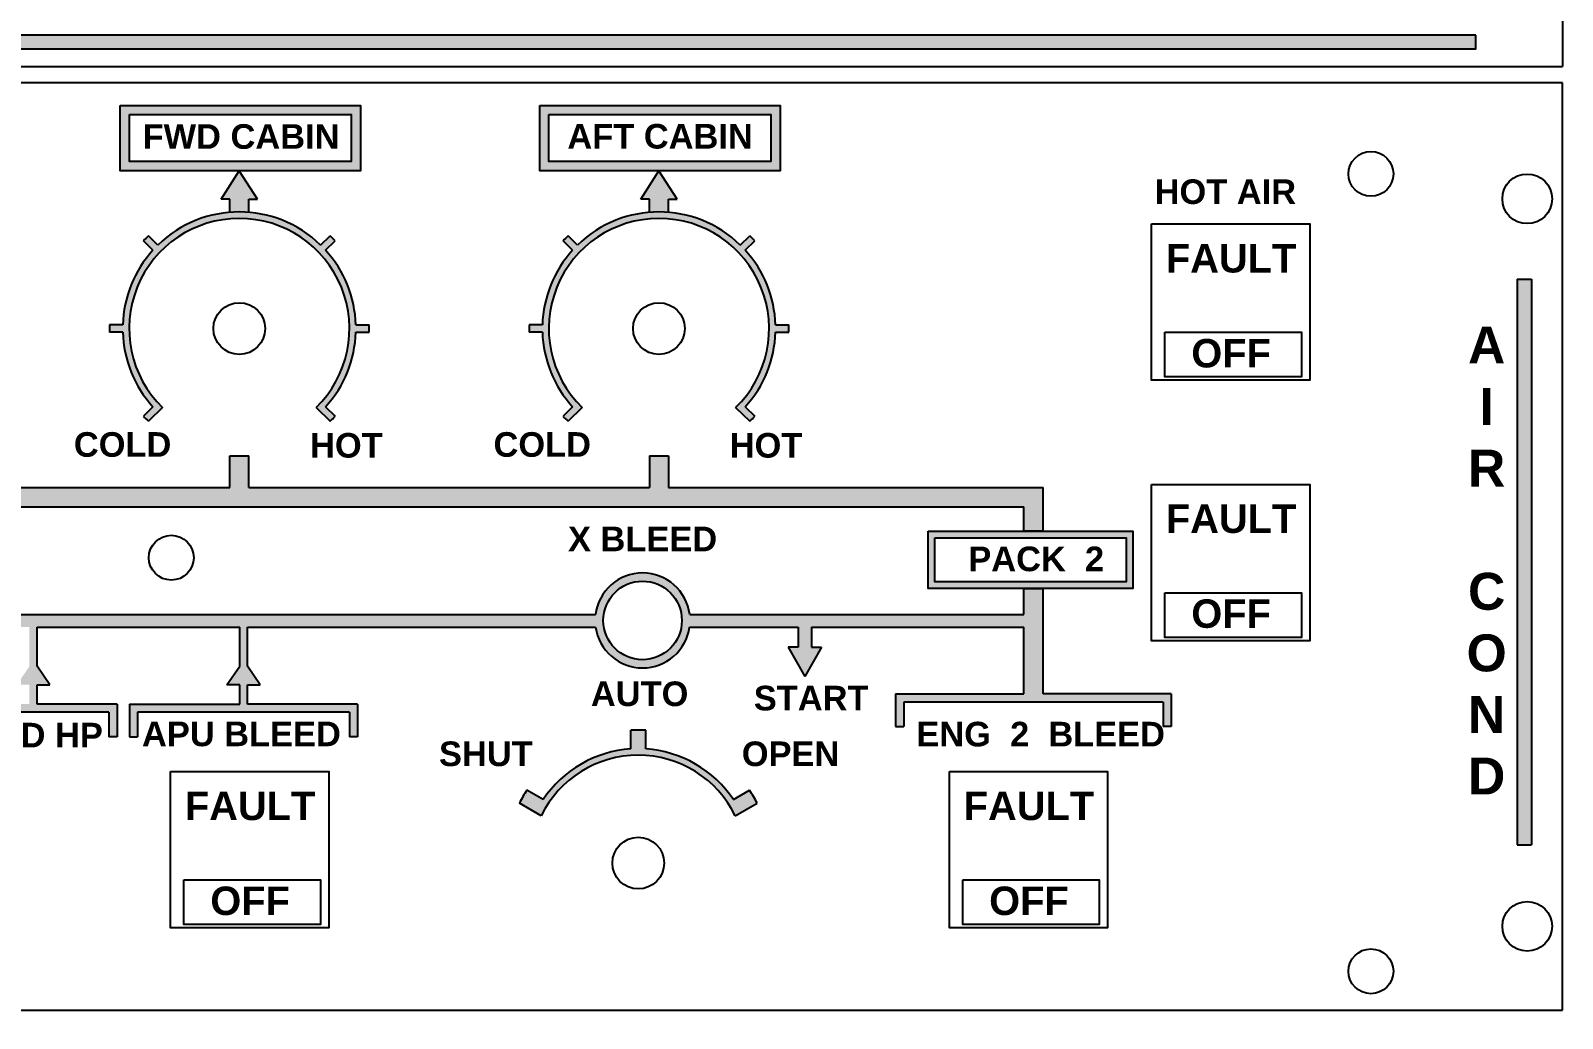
# Model space of a CAD drawing. Header units: millimetres. Extents: x -710 to 7903, y -55 to 3601.
# Drawn here: x 2500.8 to 2689, y 1489.8 to 1611.2 of the extents above; entities that cross this region are included whole.
import ezdxf

# ---------------------------------------------------------------- set-up
doc = ezdxf.new("R2010")
doc.units = ezdxf.units.MM
doc.styles.get("Standard").update_dxf_attribs({"font": 'sanss___.ttf'})

msp = doc.modelspace()

# ---------------------------------------------------------------- hatches: boundary and pattern name
for color, points in [(1, [(2678.401968460181, 1608.994911008851), (2678.40196846018, 1610.707891106145), (2373.794001208791, 1610.707891106145), (2373.794001208793, 1608.994911008851)]), (3, [(2526.459456768579, 1594.015791909177), (2526.451448473347, 1594.015791909177), (2524.229801623698, 1590.54644899995), (2525.286816224076, 1590.54644899995), (2525.286816224076, 1588.90327607696, -0.0408543410998294), (2527.624089017851, 1588.903276076959), (2527.624089017851, 1590.546448999949), (2528.681103618228, 1590.546448999949)]), (3, [(2578.023715258945, 1594.015791909177), (2578.015706963712, 1594.015791909177), (2575.794060114063, 1590.54644899995), (2576.851074714441, 1590.54644899995), (2576.851074714441, 1588.90327607696, -0.0408543410998294), (2579.188347508217, 1588.903276076959), (2579.188347508216, 1590.546448999949), (2580.245362108592, 1590.546448999949)]), (1, [(2540.775157653329, 1574.188474909668), (2542.40710977933, 1574.188474909668, 0.01366994145241809), (2542.40710977933, 1575.060870809629), (2540.775157653328, 1575.060870809629, 0.1786244482589817), (2537.059194936985, 1584.258201276639), (2538.233123053465, 1585.391850481154, 0.01366994145242201), (2537.627105939201, 1586.019399573648), (2536.453177822722, 1584.885750369133, 0.4066194555028602), (2516.457727419204, 1584.885750369133), (2515.283799302725, 1586.019399573648, 0.01366994145242454), (2514.677782188462, 1585.391850481154), (2515.851710304943, 1584.258201276639, 0.1786244482589866), (2512.135747588597, 1575.060870809629), (2510.503795462596, 1575.060870809629, 0.0136699414524182), (2510.503795462596, 1574.188474909668), (2512.135747588597, 1574.188474909668, 0.1786244482589722), (2515.851710304942, 1564.991144442659), (2514.677782188462, 1563.857495238143, 0.01366994145239961), (2515.283799302723, 1563.229946145649), (2517.028096717008, 1564.914394578549, -2.46560203281836), (2535.882808524918, 1564.914394578549), (2537.627105939203, 1563.229946145649, 0.01366994145240683), (2538.233123053466, 1563.857495238143), (2537.059194936985, 1564.991144442659, 0.1786244482589724)]), (1, [(2685.232837538529, 1580.708006603659), (2683.468665740029, 1580.708006603659), (2683.468665740028, 1511.149291739664), (2685.232837538527, 1511.149291739664)])]:
    msp.add_hatch(color=color).paths.add_polyline_path(points)
h = msp.add_hatch(color=1)
h.paths.add_polyline_path([(2541.357077680081, 1602.057614125088), (2511.811620969978, 1602.057614125088), (2511.811620969978, 1594.015791909177), (2526.451448473346, 1594.015791909177), (2526.455452620963, 1594.022044820679), (2526.459456768579, 1594.015791909177), (2541.357077680081, 1594.015791909177)])
h.paths.add_polyline_path([(2512.950303421359, 1595.154474360558), (2512.950303421359, 1600.918931673707), (2540.2183952287, 1600.918931673707), (2540.2183952287, 1595.154474360558)], flags=16)
h.paths.add_polyline_path([(2592.911607676456, 1602.057614125088), (2563.366150966353, 1602.057614125088), (2563.366150966353, 1594.015791909177), (2578.015706963712, 1594.015791909177), (2578.019711111329, 1594.022044820678), (2578.023715258945, 1594.015791909177), (2592.911607676456, 1594.015791909177)])
h.paths.add_polyline_path([(2564.504833417735, 1595.154474360558), (2564.504833417734, 1600.918931673707), (2591.772925225075, 1600.918931673707), (2591.772925225074, 1595.154474360558)], flags=16)
h.paths.add_polyline_path([(2513.82015507583, 1600.50101245228), (2538.52993127735, 1600.50101245228), (2538.52993127735, 1595.819007130507), (2513.82015507583, 1595.819007130507)], flags=8)
h.paths.add_polyline_path([(2566.012763362406, 1600.526015710142), (2589.539061500328, 1600.526015710142), (2589.539061500328, 1595.844010388369), (2566.012763362406, 1595.844010388369)], flags=8)
h = msp.add_hatch(color=1)
h.paths.add_polyline_path([(2587.447067015283, 1564.914394578548), (2589.191364429568, 1563.229946145649, 0.01366994145240683), (2589.797381543831, 1563.857495238143), (2588.62345342735, 1564.991144442659, 0.1786244482589724), (2592.339416143695, 1574.188474909668), (2593.971368269696, 1574.188474909668, 0.01366994145241809), (2593.971368269696, 1575.060870809629), (2592.339416143694, 1575.060870809629, 0.1786244482589817), (2588.62345342735, 1584.258201276639), (2589.79738154383, 1585.391850481154, 0.01366994145242201), (2589.191364429566, 1586.019399573648), (2588.017436313087, 1584.885750369133, 0.4066194555028602), (2568.02198590957, 1584.885750369133), (2566.84805779309, 1586.019399573648, 0.01366994145242967), (2566.242040678827, 1585.391850481153), (2567.415968795308, 1584.258201276639, 0.1786244482589866), (2563.700006078962, 1575.060870809629), (2562.068053952961, 1575.060870809629, 0.0136699414524182), (2562.068053952961, 1574.188474909668), (2563.700006078962, 1574.188474909668, 0.1786244482589722), (2567.415968795307, 1564.991144442659), (2566.242040678826, 1563.857495238144, 0.0136699414524172), (2566.848057793089, 1563.229946145649), (2568.592355207374, 1564.914394578549, -2.46560203281836)])
h.paths.add_polyline_path([(2490.796476723608, 1575.060870809629), (2489.164524597607, 1575.060870809629, 0.1786244482589882), (2485.448561881262, 1584.258201276639), (2486.622489997741, 1585.391850481153, 0.01366994145241979), (2486.016472883479, 1586.019399573648), (2484.842544767, 1584.885750369133, 0.4066194555028602), (2464.847094363482, 1584.885750369133), (2463.673166247003, 1586.019399573647, 0.01366994145242233), (2463.06714913274, 1585.391850481152), (2464.241077249219, 1584.258201276639, 0.1786244482589881), (2460.525114532875, 1575.060870809629), (2458.893162406874, 1575.060870809629, 0.0136699414524182), (2458.893162406874, 1574.188474909668), (2460.525114532875, 1574.188474909668, 0.1786244482589722), (2464.241077249219, 1564.991144442659), (2463.067149132739, 1563.857495238144, 0.0136699414524073), (2463.673166247001, 1563.22994614565), (2465.417463661286, 1564.914394578549, -2.46560203281836), (2484.272175469196, 1564.914394578549), (2486.01647288348, 1563.22994614565, 0.01366994145241161), (2486.622489997743, 1563.857495238143), (2485.448561881262, 1564.991144442659, 0.1786244482589789), (2489.164524597608, 1574.188474909668), (2490.796476723608, 1574.188474909668, 0.01366994145241809)])
h.paths.add_polyline_path([(2576.39692933003, 1522.937562565607), (2576.39692933003, 1525.241034504411, 0.02807253241005069), (2574.561665903091, 1525.241034504411), (2574.561665903091, 1522.937562565607, 0.2332341007455402), (2563.789863763066, 1516.718459700406), (2561.794998547158, 1517.870195669807, 0.02807253241006165), (2560.877366833688, 1516.280810919442), (2563.560127226791, 1514.731918484313, -0.6244653193807282), (2587.39846800633, 1514.731918484312), (2590.081228399434, 1516.280810919442, 0.02807253241006167), (2589.163596685964, 1517.870195669807), (2587.168731470056, 1516.718459700406, 0.2332341007455371)])
h.paths.add_polyline_path([(2502.675420456557, 1483.556807130338), (2501.45538620696, 1483.556807130338), (2501.45538620696, 1442.283860294841), (2502.675420456557, 1442.283860294841)])
h.paths.add_polyline_path([(2551.145809807273, 1483.551630718095), (2549.925775557675, 1483.551630718094), (2549.925775557675, 1442.278683882597), (2551.145809807273, 1442.278683882597)])
h.paths.add_polyline_path([(2436.516813465238, 1473.730906119807), (2435.11715297752, 1473.730906119807), (2435.11715297752, 1442.302795323063), (2436.516813465238, 1442.302795323063)])
h.paths.add_polyline_path([(2404.043578763004, 1473.730906119807), (2402.643918275286, 1473.730906119806), (2402.643918275286, 1442.302795323063), (2404.043578763003, 1442.302795323063)])
h.paths.add_polyline_path([(2441.59499653982, 1549.730447976344), (2416.440827674206, 1549.730447976344), (2416.440827674206, 1542.663571479816), (2441.59499653982, 1542.663571479816)])
h.paths.add_polyline_path([(2440.77824089612, 1548.913692332644), (2440.77824089612, 1543.480327123517), (2417.257583317907, 1543.480327123517), (2417.257583317906, 1548.913692332644)], flags=16)
h.paths.add_polyline_path([(2636.254268334823, 1549.730447976344), (2611.100099469208, 1549.730447976344), (2611.100099469208, 1542.663571479817), (2636.254268334823, 1542.663571479817)])
h.paths.add_polyline_path([(2635.437512691122, 1548.913692332643), (2635.437512691122, 1543.480327123517), (2611.916855112909, 1543.480327123517), (2611.916855112908, 1548.913692332644)], flags=16)
h = msp.add_hatch(color=3)
edge = h.paths.add_edge_path(flags=16)
edge.add_arc((2576.010426421715, 1538.742111461336), 4.823919404394449, 0, 360)
edge = h.paths.add_edge_path()
edge.add_line((2608.094759956452, 1528.698509332845), (2608.094759956452, 1525.685665778677))
edge.add_line((2608.094759956452, 1525.685665778677), (2607.085689186439, 1525.685665778677))
edge.add_line((2607.085689186439, 1525.685665778677), (2607.085689186439, 1529.707580102859))
edge.add_line((2607.085689186439, 1529.707580102859), (2622.846295461872, 1529.707580102859))
edge.add_line((2622.846295461872, 1529.707580102859), (2622.846295461873, 1537.926619811778))
edge.add_line((2622.846295461873, 1537.926619811778), (2596.783087663812, 1537.926619811778))
edge.add_line((2596.783087663812, 1537.926619811778), (2596.783087663812, 1535.437865701187))
edge.add_line((2596.783087663812, 1535.437865701187), (2597.999052118853, 1535.437865701187))
edge.add_line((2597.999052118853, 1535.437865701187), (2595.951031656035, 1531.832535320901))
edge.add_line((2595.951031656035, 1531.832535320901), (2593.903011193218, 1535.437865701187))
edge.add_line((2593.903011193218, 1535.437865701187), (2595.11897564826, 1535.437865701187))
edge.add_line((2595.11897564826, 1535.437865701187), (2595.11897564826, 1537.926619811778))
edge.add_line((2595.11897564826, 1537.926619811778), (2581.7861296468, 1537.926619811778))
edge.add_arc((2576.010426421715, 1538.742111461336), 5.832990174408516, 188.0366663458437, 351.9633336541563, ccw=False)
edge.add_line((2570.234723196631, 1537.926619811778), (2527.446740434033, 1537.926619811778))
edge.add_line((2527.446740434033, 1537.926619811778), (2527.446740434032, 1533.104893618471))
edge.add_line((2527.446740434032, 1533.10489361847), (2529.004443540691, 1530.838892628002))
edge.add_line((2529.004443540691, 1530.838892628002), (2527.446740434033, 1530.838892628002))
edge.add_line((2527.446740434032, 1530.838892628002), (2527.446740434032, 1528.467398853434))
edge.add_line((2527.446740434032, 1528.467398853434), (2540.991944361415, 1528.467398853435))
edge.add_line((2540.991944361415, 1528.467398853435), (2540.991944361415, 1524.445484529253))
edge.add_line((2540.991944361415, 1524.445484529253), (2539.982873591401, 1524.445484529253))
edge.add_line((2539.982873591401, 1524.445484529253), (2539.982873591401, 1527.458328083421))
edge.add_line((2539.982873591402, 1527.458328083421), (2513.96734999089, 1527.458328083421))
edge.add_line((2513.96734999089, 1527.458328083421), (2513.96734999089, 1524.445484529253))
edge.add_line((2513.96734999089, 1524.445484529253), (2512.958279220877, 1524.445484529253))
edge.add_line((2512.958279220877, 1524.445484529253), (2512.958279220877, 1528.467398853435))
edge.add_line((2512.958279220877, 1528.467398853435), (2526.50348314826, 1528.467398853434))
edge.add_line((2526.503483148261, 1528.467398853435), (2526.50348314826, 1530.838892628002))
edge.add_line((2526.503483148259, 1530.838892628002), (2524.9457800416, 1530.838892628002))
edge.add_line((2524.9457800416, 1530.838892628002), (2526.503483148259, 1533.10489361847))
edge.add_line((2526.50348314826, 1533.10489361847), (2526.503483148258, 1537.926619811778))
edge.add_line((2526.503483148259, 1537.926619811778), (2501.621197513958, 1537.926619811778))
edge.add_line((2501.621197513958, 1537.926619811778), (2501.621197513957, 1533.104893618471))
edge.add_line((2501.621197513957, 1533.10489361847), (2503.178900620615, 1530.838892628002))
edge.add_line((2503.178900620615, 1530.838892628002), (2501.621197513958, 1530.838892628002))
edge.add_line((2501.621197513957, 1530.838892628002), (2501.621197513957, 1528.467398853434))
edge.add_line((2501.621197513957, 1528.467398853434), (2511.44266959826, 1528.467398853435))
edge.add_line((2511.44266959826, 1528.467398853435), (2511.44266959826, 1524.445484529253))
edge.add_line((2511.44266959826, 1524.445484529253), (2510.433598828246, 1524.445484529253))
edge.add_line((2510.433598828246, 1524.445484529253), (2510.433598828246, 1527.458328083421))
edge.add_line((2510.433598828246, 1527.458328083421), (2491.865538913894, 1527.458328083421))
edge.add_line((2491.865538913894, 1527.458328083421), (2491.865538913894, 1524.445484529253))
edge.add_line((2491.865538913894, 1524.445484529253), (2490.85646814388, 1524.445484529253))
edge.add_line((2490.85646814388, 1524.445484529253), (2490.85646814388, 1528.467398853435))
edge.add_line((2490.85646814388, 1528.467398853435), (2500.677940228184, 1528.467398853434))
edge.add_line((2500.677940228184, 1528.467398853435), (2500.677940228184, 1530.838892628002))
edge.add_line((2500.677940228183, 1530.838892628002), (2499.120237121525, 1530.838892628002))
edge.add_line((2499.120237121525, 1530.838892628002), (2500.677940228183, 1533.10489361847))
edge.add_line((2500.677940228184, 1533.10489361847), (2500.677940228183, 1537.926619811778))
edge.add_line((2500.677940228184, 1537.926619811778), (2483.43545168225, 1537.926619811778))
edge.add_line((2483.43545168225, 1537.926619811778), (2483.43545168225, 1539.467259556047))
edge.add_arc((2478.611743779545, 1538.742111461336), 4.877909151458095, 8.549257257001736, 84.45159592571183)
edge.add_line((2479.083372422431, 1543.597166982448), (2479.083372422432, 1532.561427649007))
edge.add_line((2479.083372422431, 1532.561427649007), (2490.128012777754, 1532.561427649007))
edge.add_line((2490.128012777754, 1532.561427649007), (2490.128012777754, 1528.539513324825))
edge.add_line((2490.128012777754, 1528.539513324825), (2489.11894200774, 1528.539513324826))
edge.add_line((2489.11894200774, 1528.539513324825), (2489.11894200774, 1531.552356878993))
edge.add_line((2489.11894200774, 1531.552356878994), (2468.104545551349, 1531.552356878993))
edge.add_line((2468.104545551349, 1531.552356878993), (2468.104545551349, 1528.539513324825))
edge.add_line((2468.104545551349, 1528.539513324826), (2467.095474781335, 1528.539513324825))
edge.add_line((2467.095474781335, 1528.539513324825), (2467.095474781335, 1532.561427649007))
edge.add_line((2467.095474781335, 1532.561427649007), (2478.140115136658, 1532.561427649007))
edge.add_line((2478.140115136657, 1532.561427649007), (2478.140115136657, 1543.597166982448))
edge.add_arc((2478.611743779545, 1538.742111461336), 4.877909151458095, 95.54840407429919, 171.4507427429983)
edge.add_line((2473.78803587684, 1539.467259556047), (2473.78803587684, 1537.926619811778))
edge.add_line((2473.78803587684, 1537.926619811777), (2457.317256117544, 1537.926619811778))
edge.add_line((2457.317256117544, 1537.926619811778), (2457.317256117544, 1535.437865701188))
edge.add_line((2457.317256117544, 1535.437865701188), (2458.533220572585, 1535.437865701188))
edge.add_line((2458.533220572585, 1535.437865701188), (2456.485200109768, 1531.832535320901))
edge.add_line((2456.485200109768, 1531.832535320901), (2454.43717964695, 1535.437865701188))
edge.add_line((2454.43717964695, 1535.437865701188), (2455.653144101992, 1535.437865701188))
edge.add_line((2455.653144101992, 1535.437865701188), (2455.653144101992, 1537.926619811778))
edge.add_line((2455.653144101992, 1537.926619811778), (2430.318882333851, 1537.926619811778))
edge.add_line((2430.318882333851, 1537.926619811778), (2430.318882333851, 1529.699198024276))
edge.add_line((2430.318882333852, 1529.699198024276), (2446.079488609285, 1529.699198024276))
edge.add_line((2446.079488609285, 1529.699198024276), (2446.079488609285, 1525.677283700094))
edge.add_line((2446.079488609285, 1525.677283700094), (2445.070417839272, 1525.677283700094))
edge.add_line((2445.070417839272, 1525.677283700094), (2445.070417839272, 1528.690127254262))
edge.add_line((2445.070417839272, 1528.690127254262), (2413.198632186531, 1528.690127254262))
edge.add_line((2413.198632186531, 1528.690127254262), (2413.198632186531, 1525.677283700094))
edge.add_line((2413.198632186531, 1525.677283700094), (2412.189561416517, 1525.677283700094))
edge.add_line((2412.189561416517, 1525.677283700094), (2412.189561416517, 1529.699198024276))
edge.add_line((2412.189561416517, 1529.699198024276), (2427.95016769195, 1529.699198024276))
edge.add_line((2427.95016769195, 1529.699198024276), (2427.95016769195, 1542.656228829856))
edge.add_line((2427.95016769195, 1542.656228829856), (2430.318882333851, 1542.656228829856))
edge.add_line((2430.318882333851, 1542.656228829856), (2430.318882333851, 1539.467259556047))
edge.add_line((2430.318882333851, 1539.467259556047), (2472.769595815264, 1539.467259556047))
edge.add_arc((2478.611743779545, 1538.742111461336), 5.886979921472236, 94.59511002617182, 172.9244337767171, ccw=False)
edge.add_line((2478.140115136657, 1544.610168978012), (2478.140115136658, 1547.245649758545))
edge.add_line((2478.140115136657, 1547.245649758545), (2476.582412029999, 1547.245649758545))
edge.add_line((2476.582412029999, 1547.245649758545), (2478.140115136657, 1549.511650749012))
edge.add_line((2478.140115136658, 1549.511650749013), (2478.140115136657, 1552.710979461373))
edge.add_line((2478.140115136657, 1552.710979461373), (2430.318882333851, 1552.710979461373))
edge.add_line((2430.318882333851, 1552.710979461373), (2430.318882333851, 1549.770562399357))
edge.add_line((2430.318882333852, 1549.770562399357), (2427.95016769195, 1549.770562399358))
edge.add_line((2427.95016769195, 1549.770562399357), (2427.95016769195, 1555.079694103276))
edge.add_line((2427.950167691949, 1555.079694103276), (2473.676183168353, 1555.079694103275))
edge.add_line((2473.676183168353, 1555.079694103275), (2473.676183168353, 1558.976726179915))
edge.add_line((2473.676183168353, 1558.976726179915), (2476.013455962146, 1558.976726179916))
edge.add_line((2476.013455962146, 1558.976726179916), (2476.013455962147, 1555.079694103275))
edge.add_line((2476.013455962148, 1555.079694103276), (2525.286816224076, 1555.079694103276))
edge.add_line((2525.286816224076, 1555.079694103275), (2525.286816224076, 1558.976726179915))
edge.add_line((2525.286816224076, 1558.976726179915), (2527.624089017868, 1558.976726179916))
edge.add_line((2527.624089017868, 1558.976726179916), (2527.62408901787, 1555.079694103275))
edge.add_line((2527.624089017871, 1555.079694103276), (2576.851074714441, 1555.079694103276))
edge.add_line((2576.851074714441, 1555.079694103276), (2576.851074714441, 1558.976726179915))
edge.add_line((2576.851074714441, 1558.976726179915), (2579.188347508233, 1558.976726179916))
edge.add_line((2579.188347508233, 1558.976726179916), (2579.188347508233, 1555.079694103276))
edge.add_line((2579.188347508233, 1555.079694103276), (2625.215010103773, 1555.079694103275))
edge.add_line((2625.215010103773, 1555.079694103275), (2625.215010103773, 1549.762769304979))
edge.add_line((2625.215010103773, 1549.762769304979), (2622.846295461871, 1549.762769304979))
edge.add_line((2622.846295461872, 1549.762769304978), (2622.846295461872, 1552.710979461373))
edge.add_line((2622.846295461872, 1552.710979461373), (2479.083372422431, 1552.710979461373))
edge.add_line((2479.083372422432, 1552.710979461373), (2479.083372422431, 1549.511650749013))
edge.add_line((2479.083372422431, 1549.511650749012), (2480.64107552909, 1547.245649758545))
edge.add_line((2480.64107552909, 1547.245649758545), (2479.083372422432, 1547.245649758545))
edge.add_line((2479.083372422431, 1547.245649758545), (2479.083372422431, 1544.610168978012))
edge.add_arc((2478.611743779545, 1538.742111461336), 5.886979921472236, 7.0755662232829195, 85.40488997381931, ccw=False)
edge.add_line((2484.453891743826, 1539.467259556047), (2570.222686395117, 1539.467259556047))
edge.add_arc((2576.010426421715, 1538.742111461336), 5.832990174408516, 7.141396836886599, 172.8586031631134, ccw=False)
edge.add_line((2581.798166448313, 1539.467259556047), (2622.846295461872, 1539.467259556047))
edge.add_line((2622.846295461872, 1539.467259556047), (2622.84629546187, 1542.648789967039))
edge.add_line((2622.846295461871, 1542.64878996704), (2625.215010103773, 1542.64878996704))
edge.add_line((2625.215010103773, 1542.64878996704), (2625.215010103773, 1529.707580102859))
edge.add_line((2625.215010103772, 1529.707580102859), (2640.975616379205, 1529.707580102859))
edge.add_line((2640.975616379205, 1529.707580102859), (2640.975616379205, 1525.685665778677))
edge.add_line((2640.975616379205, 1525.685665778677), (2639.966545609192, 1525.685665778677))
edge.add_line((2639.966545609192, 1525.685665778677), (2639.966545609192, 1528.698509332845))
edge.add_line((2639.966545609193, 1528.698509332845), (2608.094759956452, 1528.698509332845))
edge = h.paths.add_edge_path(flags=17)
edge.add_line((2478.140115136657, 1538.742111461336), (2478.140115136657, 1543.597166982448))
h = msp.add_hatch(color=3)
edge = h.paths.add_edge_path(flags=16)
edge.add_arc((2576.010426421715, 1538.742111461336), 4.823919404394449, 0, 360)
edge = h.paths.add_edge_path()
edge.add_line((2427.95016769195, 1542.656228829856), (2430.318882333851, 1542.656228829856))
edge.add_line((2430.318882333851, 1542.656228829856), (2430.318882333851, 1539.467259556047))
edge.add_line((2430.318882333851, 1539.467259556047), (2472.769595815264, 1539.467259556047))
edge.add_arc((2478.611743779545, 1538.742111461336), 5.886979921472236, 94.59511002617182, 172.9244337767171, ccw=False)
edge.add_line((2478.140115136657, 1544.610168978012), (2478.140115136658, 1547.245649758545))
edge.add_line((2478.140115136657, 1547.245649758545), (2476.582412029999, 1547.245649758545))
edge.add_line((2476.582412029999, 1547.245649758545), (2478.140115136657, 1549.511650749012))
edge.add_line((2478.140115136658, 1549.511650749013), (2478.140115136657, 1552.710979461373))
edge.add_line((2478.140115136657, 1552.710979461373), (2430.318882333851, 1552.710979461373))
edge.add_line((2430.318882333851, 1552.710979461373), (2430.318882333851, 1549.770562399357))
edge.add_line((2430.318882333852, 1549.770562399357), (2427.95016769195, 1549.770562399358))
edge.add_line((2427.95016769195, 1549.770562399357), (2427.95016769195, 1555.079694103276))
edge.add_line((2427.950167691949, 1555.079694103276), (2473.676183168353, 1555.079694103275))
edge.add_line((2473.676183168353, 1555.079694103275), (2473.676183168353, 1558.976726179915))
edge.add_line((2473.676183168353, 1558.976726179915), (2476.013455962146, 1558.976726179916))
edge.add_line((2476.013455962146, 1558.976726179916), (2476.013455962147, 1555.079694103275))
edge.add_line((2476.013455962148, 1555.079694103276), (2525.286816224076, 1555.079694103276))
edge.add_line((2525.286816224076, 1555.079694103275), (2525.286816224076, 1558.976726179915))
edge.add_line((2525.286816224076, 1558.976726179915), (2527.624089017868, 1558.976726179916))
edge.add_line((2527.624089017868, 1558.976726179916), (2527.62408901787, 1555.079694103275))
edge.add_line((2527.624089017871, 1555.079694103276), (2576.851074714441, 1555.079694103276))
edge.add_line((2576.851074714441, 1555.079694103276), (2576.851074714441, 1558.976726179915))
edge.add_line((2576.851074714441, 1558.976726179915), (2579.188347508233, 1558.976726179916))
edge.add_line((2579.188347508233, 1558.976726179916), (2579.188347508233, 1555.079694103276))
edge.add_line((2579.188347508233, 1555.079694103276), (2625.215010103773, 1555.079694103275))
edge.add_line((2625.215010103773, 1555.079694103275), (2625.215010103773, 1549.762769304979))
edge.add_line((2625.215010103773, 1549.762769304979), (2622.846295461871, 1549.762769304979))
edge.add_line((2622.846295461872, 1549.762769304978), (2622.846295461872, 1552.710979461373))
edge.add_line((2622.846295461872, 1552.710979461373), (2479.083372422431, 1552.710979461373))
edge.add_line((2479.083372422432, 1552.710979461373), (2479.083372422431, 1549.511650749013))
edge.add_line((2479.083372422431, 1549.511650749012), (2480.64107552909, 1547.245649758545))
edge.add_line((2480.64107552909, 1547.245649758545), (2479.083372422432, 1547.245649758545))
edge.add_line((2479.083372422431, 1547.245649758545), (2479.083372422431, 1544.610168978012))
edge.add_arc((2478.611743779545, 1538.742111461336), 5.886979921472236, 7.0755662232829195, 85.40488997381931, ccw=False)
edge.add_line((2484.453891743826, 1539.467259556047), (2570.222686395117, 1539.467259556047))
edge.add_arc((2576.010426421715, 1538.742111461336), 5.832990174408516, 7.141396836886599, 172.8586031631134, ccw=False)
edge.add_line((2581.798166448313, 1539.467259556047), (2622.846295461872, 1539.467259556047))
edge.add_line((2622.846295461872, 1539.467259556047), (2622.84629546187, 1542.648789967039))
edge.add_line((2622.846295461871, 1542.64878996704), (2625.215010103773, 1542.64878996704))
edge.add_line((2625.215010103773, 1542.64878996704), (2625.215010103773, 1529.707580102859))
edge.add_line((2625.215010103772, 1529.707580102859), (2640.975616379205, 1529.707580102859))
edge.add_line((2640.975616379205, 1529.707580102859), (2640.975616379205, 1525.685665778677))
edge.add_line((2640.975616379205, 1525.685665778677), (2639.966545609192, 1525.685665778677))
edge.add_line((2639.966545609192, 1525.685665778677), (2639.966545609192, 1528.698509332845))
edge.add_line((2639.966545609193, 1528.698509332845), (2608.094759956452, 1528.698509332845))
edge.add_line((2608.094759956452, 1528.698509332845), (2608.094759956452, 1525.685665778677))
edge.add_line((2608.094759956452, 1525.685665778677), (2607.085689186439, 1525.685665778677))
edge.add_line((2607.085689186439, 1525.685665778677), (2607.085689186439, 1529.707580102859))
edge.add_line((2607.085689186439, 1529.707580102859), (2622.846295461872, 1529.707580102859))
edge.add_line((2622.846295461872, 1529.707580102859), (2622.846295461873, 1537.926619811778))
edge.add_line((2622.846295461873, 1537.926619811778), (2596.783087663812, 1537.926619811778))
edge.add_line((2596.783087663812, 1537.926619811778), (2596.783087663812, 1535.437865701187))
edge.add_line((2596.783087663812, 1535.437865701187), (2597.999052118853, 1535.437865701187))
edge.add_line((2597.999052118853, 1535.437865701187), (2595.951031656035, 1531.832535320901))
edge.add_line((2595.951031656035, 1531.832535320901), (2593.903011193218, 1535.437865701187))
edge.add_line((2593.903011193218, 1535.437865701187), (2595.11897564826, 1535.437865701187))
edge.add_line((2595.11897564826, 1535.437865701187), (2595.11897564826, 1537.926619811778))
edge.add_line((2595.11897564826, 1537.926619811778), (2581.7861296468, 1537.926619811778))
edge.add_arc((2576.010426421715, 1538.742111461336), 5.832990174408516, 188.0366663458437, 351.9633336541563, ccw=False)
edge.add_line((2570.234723196631, 1537.926619811778), (2527.446740434033, 1537.926619811778))
edge.add_line((2527.446740434033, 1537.926619811778), (2527.446740434032, 1533.104893618471))
edge.add_line((2527.446740434032, 1533.10489361847), (2529.004443540691, 1530.838892628002))
edge.add_line((2529.004443540691, 1530.838892628002), (2527.446740434033, 1530.838892628002))
edge.add_line((2527.446740434032, 1530.838892628002), (2527.446740434032, 1528.467398853434))
edge.add_line((2527.446740434032, 1528.467398853434), (2540.991944361415, 1528.467398853435))
edge.add_line((2540.991944361415, 1528.467398853435), (2540.991944361415, 1524.445484529253))
edge.add_line((2540.991944361415, 1524.445484529253), (2539.982873591401, 1524.445484529253))
edge.add_line((2539.982873591401, 1524.445484529253), (2539.982873591401, 1527.458328083421))
edge.add_line((2539.982873591402, 1527.458328083421), (2513.96734999089, 1527.458328083421))
edge.add_line((2513.96734999089, 1527.458328083421), (2513.96734999089, 1524.445484529253))
edge.add_line((2513.96734999089, 1524.445484529253), (2512.958279220877, 1524.445484529253))
edge.add_line((2512.958279220877, 1524.445484529253), (2512.958279220877, 1528.467398853435))
edge.add_line((2512.958279220877, 1528.467398853435), (2526.50348314826, 1528.467398853434))
edge.add_line((2526.503483148261, 1528.467398853435), (2526.50348314826, 1530.838892628002))
edge.add_line((2526.503483148259, 1530.838892628002), (2524.9457800416, 1530.838892628002))
edge.add_line((2524.9457800416, 1530.838892628002), (2526.503483148259, 1533.10489361847))
edge.add_line((2526.50348314826, 1533.10489361847), (2526.503483148258, 1537.926619811778))
edge.add_line((2526.503483148259, 1537.926619811778), (2501.621197513958, 1537.926619811778))
edge.add_line((2501.621197513958, 1537.926619811778), (2501.621197513957, 1533.104893618471))
edge.add_line((2501.621197513957, 1533.10489361847), (2503.178900620615, 1530.838892628002))
edge.add_line((2503.178900620615, 1530.838892628002), (2501.621197513958, 1530.838892628002))
edge.add_line((2501.621197513957, 1530.838892628002), (2501.621197513957, 1528.467398853434))
edge.add_line((2501.621197513957, 1528.467398853434), (2511.44266959826, 1528.467398853435))
edge.add_line((2511.44266959826, 1528.467398853435), (2511.44266959826, 1524.445484529253))
edge.add_line((2511.44266959826, 1524.445484529253), (2510.433598828246, 1524.445484529253))
edge.add_line((2510.433598828246, 1524.445484529253), (2510.433598828246, 1527.458328083421))
edge.add_line((2510.433598828246, 1527.458328083421), (2491.865538913894, 1527.458328083421))
edge.add_line((2491.865538913894, 1527.458328083421), (2491.865538913894, 1524.445484529253))
edge.add_line((2491.865538913894, 1524.445484529253), (2490.85646814388, 1524.445484529253))
edge.add_line((2490.85646814388, 1524.445484529253), (2490.85646814388, 1528.467398853435))
edge.add_line((2490.85646814388, 1528.467398853435), (2500.677940228184, 1528.467398853434))
edge.add_line((2500.677940228184, 1528.467398853435), (2500.677940228184, 1530.838892628002))
edge.add_line((2500.677940228183, 1530.838892628002), (2499.120237121525, 1530.838892628002))
edge.add_line((2499.120237121525, 1530.838892628002), (2500.677940228183, 1533.10489361847))
edge.add_line((2500.677940228184, 1533.10489361847), (2500.677940228183, 1537.926619811778))
edge.add_line((2500.677940228184, 1537.926619811778), (2483.43545168225, 1537.926619811778))
edge.add_line((2483.43545168225, 1537.926619811778), (2483.43545168225, 1539.467259556047))
edge.add_arc((2478.611743779545, 1538.742111461336), 4.877909151458095, 8.549257257001736, 84.45159592571183)
edge.add_line((2479.083372422431, 1543.597166982448), (2479.083372422432, 1532.561427649007))
edge.add_line((2479.083372422431, 1532.561427649007), (2490.128012777754, 1532.561427649007))
edge.add_line((2490.128012777754, 1532.561427649007), (2490.128012777754, 1528.539513324825))
edge.add_line((2490.128012777754, 1528.539513324825), (2489.11894200774, 1528.539513324826))
edge.add_line((2489.11894200774, 1528.539513324825), (2489.11894200774, 1531.552356878993))
edge.add_line((2489.11894200774, 1531.552356878994), (2468.104545551349, 1531.552356878993))
edge.add_line((2468.104545551349, 1531.552356878993), (2468.104545551349, 1528.539513324825))
edge.add_line((2468.104545551349, 1528.539513324826), (2467.095474781335, 1528.539513324825))
edge.add_line((2467.095474781335, 1528.539513324825), (2467.095474781335, 1532.561427649007))
edge.add_line((2467.095474781335, 1532.561427649007), (2478.140115136658, 1532.561427649007))
edge.add_line((2478.140115136657, 1532.561427649007), (2478.140115136657, 1543.597166982448))
edge.add_arc((2478.611743779545, 1538.742111461336), 4.877909151458095, 95.54840407429919, 171.4507427429983)
edge.add_line((2473.78803587684, 1539.467259556047), (2473.78803587684, 1537.926619811778))
edge.add_line((2473.78803587684, 1537.926619811777), (2457.317256117544, 1537.926619811778))
edge.add_line((2457.317256117544, 1537.926619811778), (2457.317256117544, 1535.437865701188))
edge.add_line((2457.317256117544, 1535.437865701188), (2458.533220572585, 1535.437865701188))
edge.add_line((2458.533220572585, 1535.437865701188), (2456.485200109768, 1531.832535320901))
edge.add_line((2456.485200109768, 1531.832535320901), (2454.43717964695, 1535.437865701188))
edge.add_line((2454.43717964695, 1535.437865701188), (2455.653144101992, 1535.437865701188))
edge.add_line((2455.653144101992, 1535.437865701188), (2455.653144101992, 1537.926619811778))
edge.add_line((2455.653144101992, 1537.926619811778), (2430.318882333851, 1537.926619811778))
edge.add_line((2430.318882333851, 1537.926619811778), (2430.318882333851, 1529.699198024276))
edge.add_line((2430.318882333852, 1529.699198024276), (2446.079488609285, 1529.699198024276))
edge.add_line((2446.079488609285, 1529.699198024276), (2446.079488609285, 1525.677283700094))
edge.add_line((2446.079488609285, 1525.677283700094), (2445.070417839272, 1525.677283700094))
edge.add_line((2445.070417839272, 1525.677283700094), (2445.070417839272, 1528.690127254262))
edge.add_line((2445.070417839272, 1528.690127254262), (2413.198632186531, 1528.690127254262))
edge.add_line((2413.198632186531, 1528.690127254262), (2413.198632186531, 1525.677283700094))
edge.add_line((2413.198632186531, 1525.677283700094), (2412.189561416517, 1525.677283700094))
edge.add_line((2412.189561416517, 1525.677283700094), (2412.189561416517, 1529.699198024276))
edge.add_line((2412.189561416517, 1529.699198024276), (2427.95016769195, 1529.699198024276))
edge.add_line((2427.95016769195, 1529.699198024276), (2427.95016769195, 1542.656228829856))
edge = h.paths.add_edge_path(flags=17)
edge.add_line((2478.140115136657, 1538.742111461336), (2478.140115136657, 1543.597166982448))

# ---------------------------------------------------------------- linework, layer by layer
at = {"color": 5}
for p, q in [((2689.028882263183, 1708.822799880535), (2689.028882263183, 1606.822799880535)), ((2364.028900705679, 1606.822799880535), (2689.028882263183, 1606.822799880535)), ((2689.028882263183, 1604.822799880535), (2364.028877040907, 1604.822799880536)), ((2689.028882263183, 1490.822799880535), (2689.028882263183, 1604.822799880536)), ((2364.028877040907, 1490.822799880536), (2689.028882263183, 1490.822799880535))]:
    msp.add_line(p, q, dxfattribs=at)
at = {"color": 1}
for p, q in [((2524.229801623698, 1590.54644899995), (2526.455452620963, 1594.022044820679)), ((2528.681103618228, 1590.54644899995), (2526.455452620963, 1594.022044820679)), ((2575.794060114064, 1590.54644899995), (2578.019711111328, 1594.022044820679)), ((2580.245362108593, 1590.54644899995), (2578.019711111328, 1594.022044820679)), ((2525.286816224076, 1590.54644899995), (2524.229801623698, 1590.54644899995)), ((2525.286816224076, 1588.90327607696), (2525.286816224076, 1590.54644899995)), ((2527.624089017851, 1590.54644899995), (2528.681103618228, 1590.54644899995)), ((2527.624089017851, 1588.90327607696), (2527.624089017851, 1590.54644899995)), ((2576.851074714441, 1590.54644899995), (2575.794060114064, 1590.54644899995)), ((2576.851074714441, 1588.90327607696), (2576.851074714441, 1590.54644899995)), ((2579.188347508216, 1590.54644899995), (2580.245362108593, 1590.54644899995)), ((2579.188347508217, 1588.90327607696), (2579.188347508216, 1590.54644899995)), ((2515.851710304942, 1584.258201276639), (2514.677782188462, 1585.391850481154)), ((2516.457727419204, 1584.885750369133), (2515.283799302724, 1586.019399573649)), ((2536.453177822722, 1584.885750369133), (2537.627105939202, 1586.019399573649)), ((2537.059194936985, 1584.258201276639), (2538.233123053465, 1585.391850481154)), ((2567.415968795307, 1584.258201276639), (2566.242040678826, 1585.391850481154)), ((2568.02198590957, 1584.885750369133), (2566.84805779309, 1586.019399573649)), ((2588.017436313087, 1584.885750369133), (2589.191364429567, 1586.019399573649)), ((2588.62345342735, 1584.258201276639), (2589.79738154383, 1585.391850481154)), ((2683.468665740028, 1580.708006603659), (2685.232837538528, 1580.708006603659)), ((2683.468665740028, 1580.708006603659), (2683.468665740028, 1511.149291739664)), ((2685.232837538529, 1580.708006603659), (2685.232837538528, 1511.149291739664)), ((2512.135747588597, 1575.060870809629), (2510.503795462595, 1575.060870809629)), ((2512.135747588597, 1574.188474909668), (2510.503795462595, 1574.188474909668)), ((2540.775157653329, 1575.060870809629), (2542.40710977933, 1575.060870809629)), ((2540.775157653329, 1574.188474909668), (2542.40710977933, 1574.188474909668)), ((2563.700006078962, 1575.060870809629), (2562.06805395296, 1575.060870809629)), ((2563.700006078962, 1574.188474909668), (2562.06805395296, 1574.188474909668)), ((2592.339416143695, 1575.060870809629), (2593.971368269696, 1575.060870809629)), ((2592.339416143695, 1574.188474909668), (2593.971368269696, 1574.188474909668)), ((2515.851710304942, 1564.991144442659), (2514.677782188462, 1563.857495238144)), ((2517.028096717008, 1564.914394578548), (2515.283799302723, 1563.229946145649)), ((2535.882808524918, 1564.914394578549), (2537.627105939203, 1563.229946145649)), ((2537.059194936985, 1564.991144442659), (2538.233123053465, 1563.857495238144)), ((2567.415968795307, 1564.991144442659), (2566.242040678826, 1563.857495238144)), ((2568.592355207374, 1564.914394578548), (2566.848057793089, 1563.229946145649)), ((2587.447067015283, 1564.914394578549), (2589.191364429568, 1563.229946145649)), ((2588.62345342735, 1564.991144442659), (2589.79738154383, 1563.857495238144)), ((2525.286816224076, 1555.079694103275), (2525.286816224076, 1558.976726179915)), ((2525.286816224076, 1558.976726179915), (2527.624089017868, 1558.976726179916)), ((2527.62408901787, 1555.079694103275), (2527.624089017868, 1558.976726179916)), ((2576.851074714441, 1558.976726179915), (2579.188347508233, 1558.976726179916)), ((2576.851074714441, 1558.976726179915), (2576.851074714441, 1555.079694103276)), ((2579.188347508233, 1558.976726179916), (2579.188347508233, 1555.079694103276)), ((2527.624089017871, 1555.079694103276), (2576.851074714441, 1555.079694103276)), ((2579.188347508233, 1555.079694103276), (2625.215010103773, 1555.079694103275)), ((2625.215010103773, 1549.762769304979), (2625.215010103773, 1555.079694103275)), ((2479.083372422431, 1552.710979461373), (2622.846295461872, 1552.710979461373)), ((2622.846295461872, 1549.762769304978), (2622.846295461872, 1552.710979461373)), ((2622.846295461871, 1549.762769304979), (2625.215010103773, 1549.762769304979)), ((2622.846295461872, 1539.467259556047), (2622.84629546187, 1542.648789967039)), ((2622.846295461871, 1542.64878996704), (2625.215010103773, 1542.64878996704)), ((2625.215010103773, 1529.707580102859), (2625.215010103773, 1542.64878996704)), ((2484.453891743826, 1539.467259556047), (2570.222686395117, 1539.467259556047)), ((2501.621197513957, 1533.104893618471), (2501.621197513958, 1537.926619811778)), ((2501.621197513958, 1537.926619811778), (2526.503483148259, 1537.926619811778)), ((2526.50348314826, 1533.10489361847), (2526.503483148258, 1537.926619811778)), ((2527.446740434032, 1533.104893618471), (2527.446740434033, 1537.926619811778)), ((2527.446740434033, 1537.926619811778), (2570.234723196631, 1537.926619811778)), ((2581.7861296468, 1537.926619811778), (2595.11897564826, 1537.926619811778)), ((2581.798166448313, 1539.467259556047), (2622.846295461872, 1539.467259556047)), ((2596.783087663812, 1537.926619811778), (2622.846295461873, 1537.926619811778)), ((2622.846295461872, 1529.707580102859), (2622.846295461873, 1537.926619811778)), ((2501.621197513957, 1528.467398853434), (2501.621197513957, 1530.838892628002)), ((2526.503483148261, 1528.467398853435), (2526.50348314826, 1530.838892628002)), ((2527.446740434032, 1528.467398853434), (2527.446740434032, 1530.838892628002)), ((2511.44266959826, 1528.467398853435), (2501.621197513957, 1528.467398853434)), ((2511.44266959826, 1528.467398853435), (2511.44266959826, 1524.445484529253)), ((2512.958279220877, 1528.467398853435), (2526.50348314826, 1528.467398853434)), ((2512.958279220877, 1528.467398853435), (2512.958279220877, 1524.445484529253)), ((2540.991944361415, 1528.467398853435), (2527.446740434032, 1528.467398853434)), ((2540.991944361415, 1528.467398853435), (2540.991944361415, 1524.445484529253)), ((2607.085689186439, 1529.707580102859), (2622.846295461872, 1529.707580102859)), ((2607.085689186439, 1529.707580102859), (2607.085689186439, 1525.685665778677)), ((2608.094759956452, 1528.698509332845), (2608.094759956452, 1525.685665778677)), ((2639.966545609193, 1528.698509332845), (2608.094759956452, 1528.698509332845)), ((2640.975616379205, 1529.707580102859), (2625.215010103772, 1529.707580102859)), ((2639.966545609192, 1528.698509332845), (2639.966545609192, 1525.685665778677)), ((2640.975616379205, 1529.707580102859), (2640.975616379205, 1525.685665778677)), ((2510.433598828246, 1527.458328083421), (2491.865538913894, 1527.458328083421)), ((2510.433598828246, 1527.458328083421), (2510.433598828246, 1524.445484529253)), ((2513.96734999089, 1527.458328083421), (2513.96734999089, 1524.445484529253)), ((2539.982873591402, 1527.458328083421), (2513.96734999089, 1527.458328083421)), ((2539.982873591401, 1527.458328083421), (2539.982873591401, 1524.445484529253)), ((2574.561665903091, 1522.937562565607), (2574.561665903091, 1525.241034504411)), ((2576.39692933003, 1522.937562565607), (2576.39692933003, 1525.24103450441)), ((2607.085689186439, 1525.685665778677), (2608.094759956452, 1525.685665778677)), ((2640.975616379205, 1525.685665778677), (2639.966545609192, 1525.685665778677)), ((2511.44266959826, 1524.445484529253), (2510.433598828246, 1524.445484529253)), ((2512.958279220877, 1524.445484529253), (2513.96734999089, 1524.445484529253)), ((2540.991944361415, 1524.445484529253), (2539.982873591401, 1524.445484529253)), ((2563.789863763066, 1516.718459700406), (2561.794998547158, 1517.870195669807)), ((2587.168731470056, 1516.718459700406), (2589.163596685964, 1517.870195669807)), ((2563.560127226791, 1514.731918484313), (2560.877366833689, 1516.280810919442)), ((2587.398468006331, 1514.731918484313), (2590.081228399434, 1516.280810919442)), ((2683.468665740028, 1511.149291739664), (2685.232837538528, 1511.149291739664))]:
    msp.add_line(p, q, dxfattribs=at)
at = {"color": 3}
for p, q in [((2476.013455962148, 1555.079694103276), (2525.286816224076, 1555.079694103276)), ((2595.11897564826, 1537.926619811778), (2595.11897564826, 1535.437865701187)), ((2596.783087663812, 1537.926619811778), (2596.783087663812, 1535.437865701187)), ((2595.11897564826, 1535.437865701187), (2593.903011193218, 1535.437865701187)), ((2593.903011193218, 1535.437865701187), (2595.951031656035, 1531.832535320901)), ((2597.999052118853, 1535.437865701187), (2595.951031656035, 1531.832535320901)), ((2596.783087663812, 1535.437865701187), (2597.999052118853, 1535.437865701187)), ((2503.178900620615, 1530.838892628002), (2501.621197513957, 1533.10489361847)), ((2524.9457800416, 1530.838892628002), (2526.503483148259, 1533.10489361847)), ((2529.004443540691, 1530.838892628002), (2527.446740434032, 1533.10489361847)), ((2501.621197513958, 1530.838892628002), (2503.178900620615, 1530.838892628002)), ((2526.503483148259, 1530.838892628002), (2524.9457800416, 1530.838892628002)), ((2527.446740434033, 1530.838892628002), (2529.004443540691, 1530.838892628002))]:
    msp.add_line(p, q, dxfattribs=at)
at = {"color": 1}
for points in [[(2678.401968460181, 1610.707891106145), (2373.794001208792, 1610.707891106145), (2373.794001208792, 1608.994911008851), (2678.401968460181, 1608.994911008851)], [(2511.811620969978, 1602.057614125088), (2541.357077680081, 1602.057614125088), (2541.357077680081, 1594.015791909177), (2511.811620969978, 1594.015791909177)], [(2563.366150966353, 1602.057614125088), (2592.911607676456, 1602.057614125088), (2592.911607676456, 1594.015791909177), (2563.366150966353, 1594.015791909177)], [(2512.950303421359, 1600.918931673707), (2540.2183952287, 1600.918931673707), (2540.2183952287, 1595.154474360558), (2512.950303421359, 1595.154474360558)], [(2564.504833417735, 1600.918931673707), (2591.772925225075, 1600.918931673707), (2591.772925225075, 1595.154474360558), (2564.504833417735, 1595.154474360558)], [(2640.184825219561, 1574.162908879138), (2656.962245823093, 1574.162908879138), (2656.962245823093, 1568.667318260388), (2640.184825219561, 1568.667318260388)], [(2611.100099469208, 1549.730447976344), (2636.254268334823, 1549.730447976344), (2636.254268334823, 1542.663571479817), (2611.100099469208, 1542.663571479817)], [(2611.916855112908, 1548.913692332644), (2635.437512691122, 1548.913692332644), (2635.437512691122, 1543.480327123517), (2611.916855112908, 1543.480327123517)], [(2640.184825219561, 1542.15384182294), (2656.962245823093, 1542.15384182294), (2656.962245823093, 1536.658251204191), (2640.184825219561, 1536.658251204191)], [(2519.647233827883, 1506.849929802615), (2536.424654431415, 1506.849929802615), (2536.424654431415, 1501.354339183865), (2519.647233827883, 1501.354339183865)], [(2615.345441972366, 1506.849929802615), (2632.122862575898, 1506.849929802615), (2632.122862575898, 1501.354339183865), (2615.345441972366, 1501.354339183865)]]:
    msp.add_lwpolyline(points, close=True, dxfattribs=at)
at = {"color": 5}
for points in [[(2638.55132865463, 1587.480020145264), (2657.996402755309, 1587.480020145264), (2657.996402755309, 1568.258833990928), (2638.55132865463, 1568.258833990928)], [(2638.55132865463, 1555.470953089066), (2657.996402755309, 1555.470953089066), (2657.996402755309, 1536.24976693473), (2638.55132865463, 1536.24976693473)], [(2518.013737262952, 1520.167041068741), (2537.458811363631, 1520.167041068741), (2537.458811363631, 1500.945854914405), (2518.013737262952, 1500.945854914405)], [(2613.711945407435, 1520.167041068741), (2633.157019508114, 1520.167041068741), (2633.157019508114, 1500.945854914405), (2613.711945407435, 1500.945854914405)]]:
    msp.add_lwpolyline(points, close=True, dxfattribs=at)
for centre, radius in [((2665.505027228513, 1593.632564122349), 2.754204428649895), ((2684.705402215294, 1590.569012697626), 3.050620862132759), ((2684.705402215294, 1501.138605671003), 3.050620862132759), ((2665.505027228513, 1495.610651653988), 2.754204428649895)]:
    msp.add_circle(centre, radius)
for centre, radius in [((2526.455452620963, 1574.624672859648), 3.175467365205889), ((2578.019711111328, 1574.624672859648), 3.175467365205889), ((2518.10052942525, 1546.451362919702), 2.754204428649895), ((2575.479297616561, 1508.909972084839), 3.175467365205889)]:
    msp.add_circle(centre, radius, dxfattribs=at)
at = {"color": 3}
msp.add_circle((2576.010426421715, 1538.742111461336), 4.823919404394449, dxfattribs=at)
at = {"color": 1}
for centre, radius, start, end in [((2526.455452620963, 1574.624672859648), 14.32634708729147, 45.74476888515777, 134.2552311148422), ((2578.019711111328, 1574.624672859648), 14.32634708729147, 45.74476888515777, 134.2552311148422), ((2526.455452620963, 1574.624672859648), 13.53382959979284, 314.1530260636608, 225.8469739363399), ((2578.019711111328, 1574.624672859648), 13.53382959979284, 314.1530260636608, 225.8469739363399), ((2526.455452620964, 1574.624672859648), 15.95761995880516, 134.4336376596096, 137.5663623403894), ((2526.455452620962, 1574.624672859648), 15.95761995880516, 42.43363765961062, 45.56636234039046), ((2578.019711111329, 1574.624672859648), 15.95761995880516, 134.4336376596096, 137.5663623403894), ((2578.019711111328, 1574.624672859648), 15.95761995880516, 42.43363765961062, 45.56636234039046), ((2526.455452620963, 1574.624672859648), 14.32634708729147, 137.7447688851503, 178.2552311148465), ((2526.455452620963, 1574.624672859648), 14.32634708729147, 1.74476888515258, 42.25523111484966), ((2578.019711111328, 1574.624672859648), 14.32634708729147, 137.7447688851503, 178.2552311148465), ((2578.019711111328, 1574.624672859648), 14.32634708729147, 1.74476888515258, 42.25523111484966), ((2526.455452620963, 1574.624672859648), 15.95761995880516, 178.4336376596101, 181.5663623403899), ((2526.455452620963, 1574.624672859648), 14.32634708729147, 181.7447688851535, 222.2552311148438), ((2526.455452620963, 1574.624672859648), 14.32634708729147, 317.7447688851562, 358.2552311148465), ((2526.455452620963, 1574.624672859648), 15.95761995880516, 358.4336376596101, 1.566362340389911), ((2578.019711111328, 1574.624672859648), 15.95761995880516, 178.4336376596101, 181.5663623403899), ((2578.019711111328, 1574.624672859648), 14.32634708729147, 181.7447688851535, 222.2552311148438), ((2578.019711111328, 1574.624672859648), 14.32634708729147, 317.7447688851562, 358.2552311148465), ((2578.019711111328, 1574.624672859648), 15.95761995880516, 358.4336376596101, 1.566362340389911), ((2526.455452620963, 1574.624672859648), 15.95761995880516, 222.4336376596078, 225.5663623403877), ((2526.455452620963, 1574.624672859648), 15.95761995880516, 314.4336376596124, 317.5663623403922), ((2578.019711111328, 1574.624672859648), 15.95761995880516, 222.4336376596078, 225.5663623403877), ((2578.019711111328, 1574.624672859648), 15.95761995880516, 314.4336376596124, 317.5663623403922), ((2575.479297616561, 1508.90997208484), 16.35682266558794, 86.78396938380338, 93.21603061620293), ((2575.479297616561, 1508.909972084839), 14.05757243117356, 93.7427397074947, 146.2572602925078), ((2575.479297616561, 1508.909972084839), 14.05757243117356, 33.74273970749222, 86.25726029251281), ((2575.479297616561, 1508.909972084839), 13.26505494367493, 26.03330341558103, 153.9666965844172), ((2575.479297616561, 1508.909972084839), 16.35682266558794, 146.7839693837995, 153.2160306161991), ((2575.479297616561, 1508.909972084839), 16.35682266558794, 26.78396938380089, 33.21603061620046)]:
    msp.add_arc(centre, radius, start, end, dxfattribs=at)
at = {"color": 3}
for start, end in [(7.141396836886611, 172.8586031631134), (188.0366663458437, 351.9633336541563)]:
    msp.add_arc((2576.010426421715, 1538.742111461336), 5.832990174408516, start, end, dxfattribs=at)

# ---------------------------------------------------------------- texts
at = {"color": 1}
for s, insert, char_height, width, attachment_point in [('{\\fSansSerif|b1|i0|c2|p2;FWD CABIN}', (2514.576958153341, 1599.74420937477), 3.027212310042427, 26.07337962639543, 1), ('{\\fSansSerif|b1|i0|c2|p2;AFT CABIN}', (2566.769566439917, 1599.769212632632), 3.027212310042427, 26.07337962639543, 1), ('{\\fSansSerif|b1|i0|c2|p2;HOT AIR}', (2638.92726072528, 1592.960864835678), 3.027212310042427, 26.07337962639543, 1), ('{\\fSansSerif|b1|i0|c2|p2;FAULT\\P\\POFF}', (2648.323750527805, 1585.009246112646), 3.5, 20.9703, 2), ('{\\fSansSerif|b1|i0|c2|p2;A\\PI\\PR\\P\\PC\\PO\\PN\\PD}', (2679.727527045799, 1546.107750391589), 4.540818465063641, 5.336571674296793, 5), ('{\\fSansSerif|b1|i0|c2|p2;COLD}', (2506.129264198818, 1561.885469424127), 3.027212310042427, 13.55254510425824, 1), ('{\\fSansSerif|b1|i0|c2|p2;HOT}', (2535.153259142442, 1561.781988053085), 3.027212310042427, 13.55252679082894, 1), ('{\\fSansSerif|b1|i0|c2|p2;COLD}', (2557.693522689183, 1561.885469424127), 3.027212310042427, 13.55254510425824, 1), ('{\\fSansSerif|b1|i0|c2|p2;HOT}', (2586.717517632807, 1561.781988053085), 3.027212310042427, 13.55252679082894, 1), ('{\\fSansSerif|b1|i0|c2|p2;FAULT\\P\\POFF}', (2648.323750527805, 1553.000179056449), 3.5, 20.9703, 2), ('{\\fSansSerif|b1|i0|c2|p2;X BLEED}', (2566.848899989607, 1550.271108399621), 3.027212310042427, 26.07337962639543, 1), ('{\\fSansSerif|b1|i0|c2|p2;PACK  2}', (2616.034983467926, 1547.822013377279), 3.027212310042427, 26.07337962639543, 1), ('{\\fSansSerif|b1|i0|c2|p2;AUTO}', (2569.658556106551, 1531.240126208286), 3.027212310042427, 14.09389325894153, 1), ('{\\fSansSerif|b1|i0|c2|p2;START}', (2589.678983284865, 1530.708963360777), 3.027212310042427, 13.62154723149791, 1), ('{\\fSansSerif|b1|i0|c2|p2;GND HP}', (2493.243971284128, 1526.158406174332), 3.027212310042427, 18.2443631815176, 1), ('{\\fSansSerif|b1|i0|c2|p2;APU BLEED}', (2514.503699007802, 1526.308112957378), 3.027212310042427, 26.07341544200222, 1), ('{\\fSansSerif|b1|i0|c2|p2;ENG  2  BLEED}', (2609.654340826355, 1526.280857797808), 3.027212310042427, 31.42216105700939, 1), ('{\\fSansSerif|b1|i0|c2|p2;SHUT}', (2550.996460322776, 1523.862815785141), 3.027212310042427, 26.07337962639543, 1), ('{\\fSansSerif|b1|i0|c2|p2;OPEN}', (2588.20255204279, 1523.862815785141), 3.027212310042427, 15.0980195821826, 1), ('{\\fSansSerif|b1|i0|c2|p2;FAULT\\P\\POFF}', (2527.786159136127, 1517.696267036123), 3.5, 20.9703, 2), ('{\\fSansSerif|b1|i0|c2|p2;FAULT\\P\\POFF}', (2623.48436728061, 1517.696267036123), 3.5, 20.9703, 2)]:
    msp.add_mtext(s, dxfattribs=dict(at, insert=insert, char_height=char_height, width=width, attachment_point=attachment_point))

doc.saveas('drawing.dxf')
